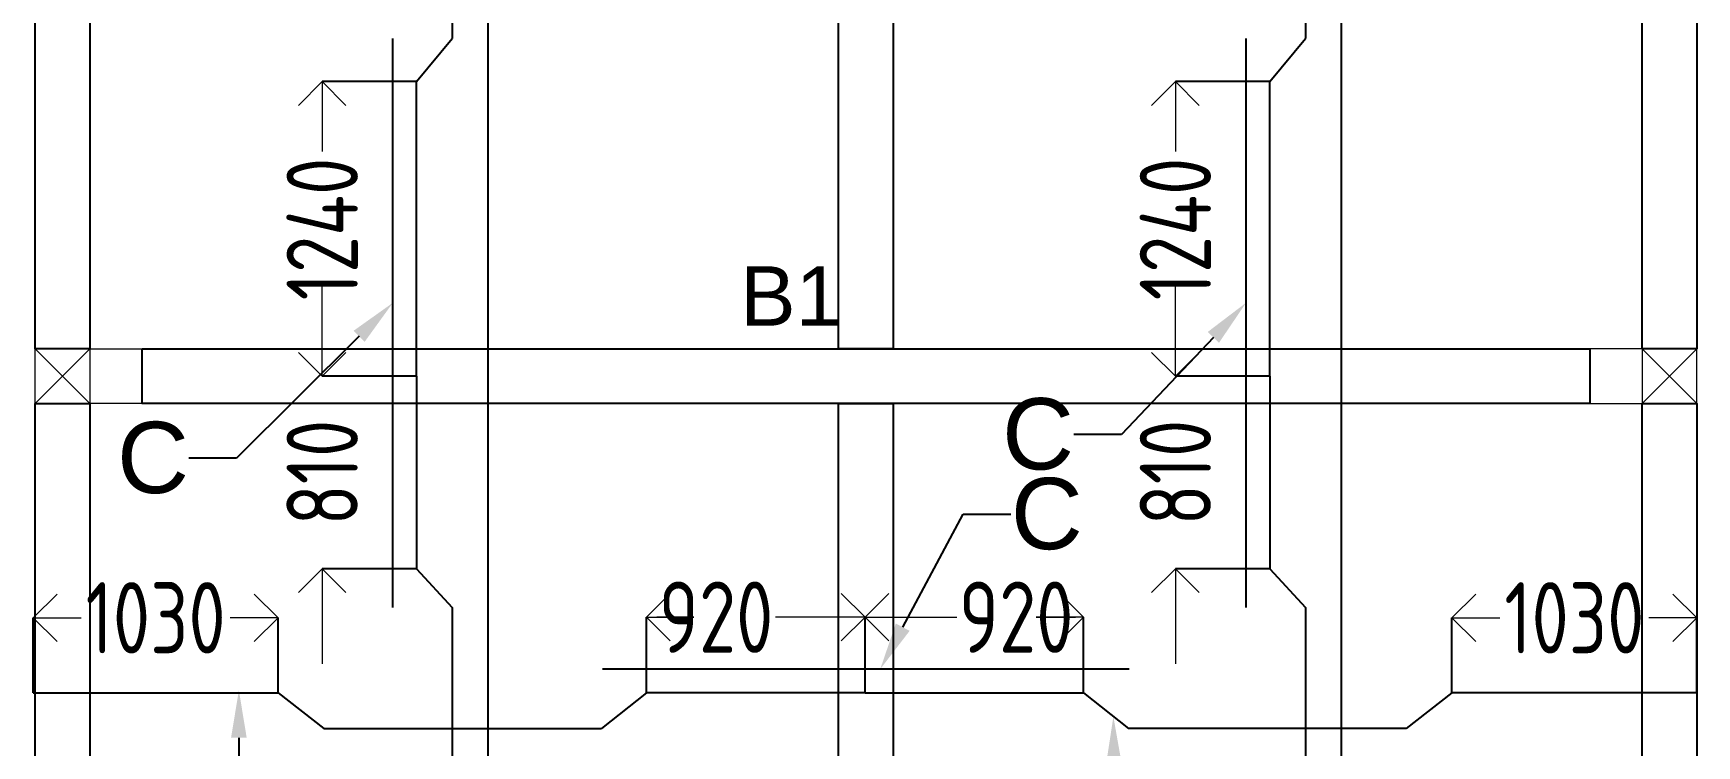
# Model space of a CAD drawing. Header units: inches. Extents: x -605 to 2991212, y -2872845 to 0.
# Drawn here: x 2827414 to 2834414, y -2263368 to -2260370 of the extents above; entities that cross this region are included whole.
import ezdxf
from ezdxf import colors
from ezdxf.entities.mleader import LeaderData, LeaderLine
from ezdxf.enums import TextEntityAlignment as Align
from ezdxf.math import Vec2, Vec3

# ---------------------------------------------------------------- set-up
doc = ezdxf.new("R2010")
doc.units = ezdxf.units.IN
doc.header["$LTSCALE"] = 600
doc.header["$MEASUREMENT"] = 0
for name, color, linetype, lineweight in [('rDIMension', 1, 'Continuous', 18), ('rRCC 2', 40, 'Continuous', 15), ('rREINF 1', 1, 'Continuous', 25)]:
    doc.layers.add(name, color=color, linetype=linetype, lineweight=lineweight)
doc.styles.add('DIM', font='geniso.shx', dxfattribs={"width": 0.85})
doc.styles.get("Standard").update_dxf_attribs({"font": 'arial.ttf'})
doc.dimstyles.new('ST-100', dxfattribs={"dimscale": 100, "dimtxt": 2.5, "dimasz": 2, "dimexe": 0.18, "dimexo": 0.0625, "dimgap": 0.2, "dimtad": 0, "dimdec": 0, "dimzin": 0, "dimdsep": 46, "dimtxsty": 'DIM', "dimblk": 'OPEN90', "dimcen": 0.09, "dimclrd": 256, "dimclrt": 7, "dimadec": 0, "dimazin": 0, "dimtfac": 1, "dimtdec": 0, "dimtofl": 0, "dimtmove": 0, "dimatfit": 3, "dimldrblk": 'OPEN90', "dimfxl": 1, "dimtolj": 1, "dimtzin": 0, "dimlwd": -1, "dimarcsym": 0})

# ---------------------------------------------------------------- blocks, each defined once
blk = doc.blocks.new('_Open90')
at = {"color": 0, "linetype": 'ByBlock', "lineweight": -2}
for p, q in [((-0.5, 0.5), (0, 0)), ((0, 0), (-1, 0)), ((0, 0), (-0.5, -0.5))]:
    blk.add_line(p, q, dxfattribs=at)
blk = doc.blocks.new('*D1278')
at = {"layer": 'Defpoints', "color": 0, "linetype": 'ByBlock'}
for p in [(2828444.5, -2262829.5), (2827414.5, -2263145.3), (2828444.5, -2263145.3)]:
    blk.add_point(p, dxfattribs=at)
at = {"layer": 'rDIMension', "color": 0, "linetype": 'ByBlock', "lineweight": -2}
for p, q in [((2827414.5, -2263145.3), (2827414.5, -2262829.5)), ((2828444.5, -2263145.3), (2828444.5, -2262829.5))]:
    blk.add_line(p, q, dxfattribs=at)
at = {"layer": 'rDIMension'}
for p, q in [((2827614.5, -2262829.5), (2827616.1, -2262829.5)), ((2828244.5, -2262829.5), (2828242.8, -2262829.5))]:
    blk.add_line(p, q, dxfattribs=at)
at = {"layer": 'rDIMension', "linetype": 'ByBlock', "xscale": 200, "yscale": 200, "zscale": 200, "rotation": 180}
blk.add_blockref('_Open90', (2827414.5, -2262829.5), dxfattribs=at)
at = {"layer": 'rDIMension', "linetype": 'ByBlock', "xscale": 200, "yscale": 200, "zscale": 200}
blk.add_blockref('_Open90', (2828444.5, -2262829.5), dxfattribs=at)
at = {"layer": 'rDIMension', "color": 7, "linetype": 'ByBlock', "insert": (2827929.5, -2262829.5), "char_height": 300, "attachment_point": 5, "style": 'DIM'}
blk.add_mtext('\\A1;1030', dxfattribs=at)
blk = doc.blocks.new('*D1279')
at = {"layer": 'Defpoints', "color": 0, "linetype": 'ByBlock'}
for p in [(2830914.5, -2262826.9), (2829994.5, -2263145.3), (2830914.5, -2263145.3)]:
    blk.add_point(p, dxfattribs=at)
at = {"layer": 'rDIMension', "color": 0, "linetype": 'ByBlock', "lineweight": -2}
for p, q in [((2829994.5, -2263145.3), (2829994.5, -2262826.9)), ((2830914.5, -2263145.3), (2830914.5, -2262826.9))]:
    blk.add_line(p, q, dxfattribs=at)
at = {"layer": 'rDIMension'}
for p, q in [((2830194.5, -2262826.9), (2830038.1, -2262826.9)), ((2830714.5, -2262826.9), (2830537.3, -2262826.9))]:
    blk.add_line(p, q, dxfattribs=at)
at = {"layer": 'rDIMension', "linetype": 'ByBlock', "xscale": 200, "yscale": 200, "zscale": 200, "rotation": 180}
blk.add_blockref('_Open90', (2829994.5, -2262826.9), dxfattribs=at)
at = {"layer": 'rDIMension', "linetype": 'ByBlock', "xscale": 200, "yscale": 200, "zscale": 200}
blk.add_blockref('_Open90', (2830914.5, -2262826.9), dxfattribs=at)
at = {"layer": 'rDIMension', "color": 7, "linetype": 'ByBlock', "insert": (2830287.7, -2262826.9), "char_height": 300, "attachment_point": 5, "style": 'DIM'}
blk.add_mtext('\\A1;920', dxfattribs=at)
blk = doc.blocks.new('*D1280')
at = {"layer": 'Defpoints', "color": 0, "linetype": 'ByBlock'}
for p in [(2833384.5, -2262829.5), (2833384.5, -2263145.3), (2834414.5, -2263145.3)]:
    blk.add_point(p, dxfattribs=at)
at = {"layer": 'rDIMension', "color": 0, "linetype": 'ByBlock', "lineweight": -2}
for p, q in [((2833384.5, -2263145.3), (2833384.5, -2262829.5)), ((2834414.5, -2263145.3), (2834414.5, -2262829.5))]:
    blk.add_line(p, q, dxfattribs=at)
at = {"layer": 'rDIMension'}
for p, q in [((2833584.5, -2262829.5), (2833586.1, -2262829.5)), ((2834214.5, -2262829.5), (2834212.8, -2262829.5))]:
    blk.add_line(p, q, dxfattribs=at)
at = {"layer": 'rDIMension', "linetype": 'ByBlock', "xscale": 200, "yscale": 200, "zscale": 200, "rotation": 180}
blk.add_blockref('_Open90', (2833384.5, -2262829.5), dxfattribs=at)
at = {"layer": 'rDIMension', "linetype": 'ByBlock', "xscale": 200, "yscale": 200, "zscale": 200}
blk.add_blockref('_Open90', (2834414.5, -2262829.5), dxfattribs=at)
at = {"layer": 'rDIMension', "color": 7, "linetype": 'ByBlock', "insert": (2833899.5, -2262829.5), "char_height": 300, "attachment_point": 5, "style": 'DIM'}
blk.add_mtext('\\A1;1030', dxfattribs=at)
blk = doc.blocks.new('*D1281')
at = {"layer": 'Defpoints', "color": 0, "linetype": 'ByBlock'}
for p in [(2830914.5, -2262826.9), (2830914.5, -2263145.3), (2831834.5, -2263145.3)]:
    blk.add_point(p, dxfattribs=at)
at = {"layer": 'rDIMension', "color": 0, "linetype": 'ByBlock', "lineweight": -2}
for p, q in [((2830914.5, -2263145.3), (2830914.5, -2262826.9)), ((2831834.5, -2263145.3), (2831834.5, -2262826.9))]:
    blk.add_line(p, q, dxfattribs=at)
at = {"layer": 'rDIMension'}
for p, q in [((2831114.5, -2262826.9), (2831301.1, -2262826.9)), ((2831634.5, -2262826.9), (2831800.3, -2262826.9))]:
    blk.add_line(p, q, dxfattribs=at)
at = {"layer": 'rDIMension', "linetype": 'ByBlock', "xscale": 200, "yscale": 200, "zscale": 200, "rotation": 180}
blk.add_blockref('_Open90', (2830914.5, -2262826.9), dxfattribs=at)
at = {"layer": 'rDIMension', "linetype": 'ByBlock', "xscale": 200, "yscale": 200, "zscale": 200}
blk.add_blockref('_Open90', (2831834.5, -2262826.9), dxfattribs=at)
at = {"layer": 'rDIMension', "color": 7, "linetype": 'ByBlock', "insert": (2831550.7, -2262826.9), "char_height": 300, "attachment_point": 5, "style": 'DIM'}
blk.add_mtext('\\A1;920', dxfattribs=at)
blk = doc.blocks.new('*D1164')
at = {"layer": 'Defpoints', "color": 0, "linetype": 'ByBlock'}
for p in [(2829027.5, -2260573.3), (2828630.4, -2261813.3), (2829027.5, -2261813.3)]:
    blk.add_point(p, dxfattribs=at)
at = {"layer": 'rDIMension', "color": 0, "linetype": 'ByBlock', "lineweight": -2}
for p, q in [((2829027.5, -2260573.3), (2828630.4, -2260573.3)), ((2829027.5, -2261813.3), (2828630.4, -2261813.3))]:
    blk.add_line(p, q, dxfattribs=at)
at = {"layer": 'rDIMension'}
for p, q in [((2828630.4, -2260773.3), (2828630.4, -2260867.2)), ((2828630.4, -2261613.3), (2828630.4, -2261519.4))]:
    blk.add_line(p, q, dxfattribs=at)
at = {"layer": 'rDIMension', "linetype": 'ByBlock', "xscale": 200, "yscale": 200, "zscale": 200}
for p, rotation in [((2828630.4, -2260573.3), 90), ((2828630.4, -2261813.3), 270)]:
    blk.add_blockref('_Open90', p, dxfattribs=dict(at, rotation=rotation))
at = {"layer": 'rDIMension', "color": 7, "linetype": 'ByBlock', "insert": (2828630.4, -2261193.3), "char_height": 300, "attachment_point": 5, "rotation": 90, "style": 'DIM'}
blk.add_mtext('\\A1;1240', dxfattribs=at)
blk = doc.blocks.new('*D1166')
at = {"layer": 'Defpoints', "color": 0, "linetype": 'ByBlock'}
for p in [(2832617.8, -2260573.3), (2832220.6, -2261813.3), (2832617.8, -2261813.3)]:
    blk.add_point(p, dxfattribs=at)
at = {"layer": 'rDIMension', "color": 0, "linetype": 'ByBlock', "lineweight": -2}
for p, q in [((2832617.8, -2260573.3), (2832220.6, -2260573.3)), ((2832617.8, -2261813.3), (2832220.6, -2261813.3))]:
    blk.add_line(p, q, dxfattribs=at)
at = {"layer": 'rDIMension'}
for p, q in [((2832220.6, -2260773.3), (2832220.6, -2260867.2)), ((2832220.6, -2261613.3), (2832220.6, -2261519.4))]:
    blk.add_line(p, q, dxfattribs=at)
at = {"layer": 'rDIMension', "linetype": 'ByBlock', "xscale": 200, "yscale": 200, "zscale": 200}
for p, rotation in [((2832220.6, -2260573.3), 90), ((2832220.6, -2261813.3), 270)]:
    blk.add_blockref('_Open90', p, dxfattribs=dict(at, rotation=rotation))
at = {"layer": 'rDIMension', "color": 7, "linetype": 'ByBlock', "insert": (2832220.6, -2261193.3), "char_height": 300, "attachment_point": 5, "rotation": 90, "style": 'DIM'}
blk.add_mtext('\\A1;1240', dxfattribs=at)
blk = doc.blocks.new('*D1167')
at = {"layer": 'Defpoints', "color": 0, "linetype": 'ByBlock'}
for p in [(2828630.4, -2261813.3), (2829027.5, -2261813.3), (2829027.5, -2262623.3)]:
    blk.add_point(p, dxfattribs=at)
at = {"layer": 'rDIMension'}
for p, q in [((2828630.4, -2261613.3), (2828630.4, -2261413.3)), ((2828630.4, -2262823.3), (2828630.4, -2263023.3))]:
    blk.add_line(p, q, dxfattribs=at)
at = {"layer": 'rDIMension', "color": 0, "linetype": 'ByBlock', "lineweight": -2}
for p, q in [((2829027.5, -2261813.3), (2828630.4, -2261813.3)), ((2829027.5, -2262623.3), (2828630.4, -2262623.3))]:
    blk.add_line(p, q, dxfattribs=at)
at = {"layer": 'rDIMension', "linetype": 'ByBlock', "xscale": 200, "yscale": 200, "zscale": 200}
for p, rotation in [((2828630.4, -2261813.3), 270), ((2828630.4, -2262623.3), 90)]:
    blk.add_blockref('_Open90', p, dxfattribs=dict(at, rotation=rotation))
at = {"layer": 'rDIMension', "color": 7, "linetype": 'ByBlock', "insert": (2828630.4, -2262218.3), "char_height": 300, "attachment_point": 5, "rotation": 90, "style": 'DIM'}
blk.add_mtext('\\A1;810', dxfattribs=at)
blk = doc.blocks.new('*D1169')
at = {"layer": 'Defpoints', "color": 0, "linetype": 'ByBlock'}
for p in [(2832220.6, -2261813.3), (2832617.8, -2261813.3), (2832617.8, -2262623.3)]:
    blk.add_point(p, dxfattribs=at)
at = {"layer": 'rDIMension'}
for p, q in [((2832220.6, -2261613.3), (2832220.6, -2261413.3)), ((2832220.6, -2262823.3), (2832220.6, -2263023.3))]:
    blk.add_line(p, q, dxfattribs=at)
at = {"layer": 'rDIMension', "color": 0, "linetype": 'ByBlock', "lineweight": -2}
for p, q in [((2832617.8, -2261813.3), (2832220.6, -2261813.3)), ((2832617.8, -2262623.3), (2832220.6, -2262623.3))]:
    blk.add_line(p, q, dxfattribs=at)
at = {"layer": 'rDIMension', "linetype": 'ByBlock', "xscale": 200, "yscale": 200, "zscale": 200}
for p, rotation in [((2832220.6, -2261813.3), 270), ((2832220.6, -2262623.3), 90)]:
    blk.add_blockref('_Open90', p, dxfattribs=dict(at, rotation=rotation))
at = {"layer": 'rDIMension', "color": 7, "linetype": 'ByBlock', "insert": (2832220.6, -2262218.3), "char_height": 300, "attachment_point": 5, "rotation": 90, "style": 'DIM'}
blk.add_mtext('\\A1;810', dxfattribs=at)

msp = doc.modelspace()

# ---------------------------------------------------------------- linework, layer by layer
at = {"color": 4, "linetype": 'ByBlock'}
for points in [[(2829327.5, -2257145), (2829327.5, -2261813.3)], [(2832917.8, -2257145), (2832917.8, -2261813.3)], [(2829177.5, -2258566.2), (2829177.5, -2260392.1)], [(2832767.8, -2258566.2), (2832767.8, -2260392.1)], [(2828927.5, -2262786.1), (2828927.5, -2260392.1)], [(2829027.5, -2261813.3), (2829027.5, -2260573.3), (2829177.5, -2260392.1)], [(2832517.8, -2262786.1), (2832517.8, -2260392.1)], [(2832617.8, -2261813.3), (2832617.8, -2260573.3), (2832767.8, -2260392.1)], [(2829027.5, -2261813.3), (2829027.5, -2262623.3), (2829177.5, -2262786.1)], [(2829327.5, -2261813.3), (2829327.5, -2264767.5)], [(2832617.8, -2261813.3), (2832617.8, -2262623.3), (2832767.8, -2262786.1)], [(2832917.8, -2261813.3), (2832917.8, -2264767.5)], [(2829177.5, -2262786.1), (2829177.5, -2263794.7)], [(2832767.8, -2262786.1), (2832767.8, -2263794.7)], [(2832026.7, -2263045.3), (2829810.2, -2263045.3)], [(2827414.5, -2263145.3), (2828444.5, -2263145.3), (2828637.7, -2263295.3)], [(2830914.5, -2263145.3), (2829994.5, -2263145.3), (2829806.2, -2263295.3)], [(2830914.5, -2263145.3), (2831834.5, -2263145.3), (2832022.7, -2263295.3)], [(2834414.5, -2263145.3), (2833384.5, -2263145.3), (2833191.2, -2263295.3)], [(2828637.7, -2263295.3), (2829806.2, -2263295.3)], [(2833191.2, -2263295.3), (2832022.7, -2263295.3)]]:
    msp.add_lwpolyline(points, dxfattribs=at)
at = {"color": 1, "linetype": 'ByBlock'}
for points in [[(2827422.4, -2257260), (2827652.4, -2257260), (2827652.4, -2261698.3), (2827422.4, -2261698.3)], [(2830803.4, -2257260), (2831033.4, -2257260), (2831033.4, -2261698.3), (2830803.4, -2261698.3)], [(2834184.5, -2257260), (2834414.5, -2257260), (2834414.5, -2261698.3), (2834184.5, -2261698.3)], [(2827872.4, -2261698.3), (2833964.5, -2261698.3), (2833964.5, -2261928.3), (2827872.4, -2261928.3)], [(2827422.4, -2261928.3), (2827652.4, -2261928.3), (2827652.4, -2264652.5), (2827422.4, -2264652.5)], [(2830803.4, -2261928.3), (2831033.4, -2261928.3), (2831033.4, -2264652.5), (2830803.4, -2264652.5)], [(2834184.5, -2261928.3), (2834414.5, -2261928.3), (2834414.5, -2264652.5), (2834184.5, -2264652.5)]]:
    msp.add_lwpolyline(points, close=True, dxfattribs=at)
at = {"layer": 'rRCC 2', "color": 6}
for p, q in [((2827422.4, -2261698.3), (2827652.4, -2261928.3)), ((2827422.4, -2261928.3), (2827652.4, -2261698.3)), ((2834414.5, -2261698.3), (2834184.5, -2261928.3)), ((2834414.5, -2261928.3), (2834184.5, -2261698.3))]:
    msp.add_line(p, q, dxfattribs=at)
for points in [[(2827422.4, -2261928.3), (2827422.4, -2261698.3), (2827872.4, -2261698.3), (2827872.4, -2261928.3)], [(2827422.4, -2261698.3), (2827652.4, -2261698.3), (2827652.4, -2261928.3), (2827422.4, -2261928.3)], [(2834414.5, -2261928.3), (2834414.5, -2261698.3), (2833964.5, -2261698.3), (2833964.5, -2261928.3)], [(2834414.5, -2261698.3), (2834184.5, -2261698.3), (2834184.5, -2261928.3), (2834414.5, -2261928.3)]]:
    msp.add_lwpolyline(points, close=True, dxfattribs=at)

# ---------------------------------------------------------------- texts
at = {"layer": 'rRCC 2'}
msp.add_text('B1', height=250, dxfattribs=at).set_placement((2830603.1, -2261475.3), align=Align.MIDDLE_CENTER)

# ---------------------------------------------------------------- dimensions: what is measured, and where the dimension line sits
at = {"layer": 'rDIMension', "color": 1, "linetype": 'ByBlock'}
for base, p1, p2, picture, middle in [((2828630.4, -2261813.3), (2829027.5, -2260573.3), (2829027.5, -2261813.3), '*D1164', (2828630.4, -2261193.3)), ((2832220.6, -2261813.3), (2832617.8, -2260573.3), (2832617.8, -2261813.3), '*D1166', (2832220.6, -2261193.3)), ((2828630.4, -2261813.3), (2829027.5, -2262623.3), (2829027.5, -2261813.3), '*D1167', (2828630.4, -2262218.3)), ((2832220.6, -2261813.3), (2832617.8, -2262623.3), (2832617.8, -2261813.3), '*D1169', (2832220.6, -2262218.3))]:
    dim = msp.add_linear_dim(base=base, p1=p1, p2=p2, angle=90, dimstyle='ST-100', override={"dimtxt": 3, "dimexe": 0, "dimexo": 0, "dimtmove": 1, "dimfxl": 1.25, "dimtfillclr": 256, "dimarcsym": 2}, dxfattribs=at)
    dim.commit()
    dim.dimension.update_dxf_attribs({"geometry": picture, "text_midpoint": middle})
for base, p1, p2, override, picture, middle in [((2828444.5, -2262829.5), (2827414.5, -2263145.3), (2828444.5, -2263145.3), {"dimtxt": 3, "dimasz": 2, "dimexe": 0, "dimexo": 0, "dimtmove": 1, "dimfxl": 1.25, "dimtfillclr": 256, "dimarcsym": 2}, '*D1278', (2827929.5, -2262829.5)), ((2830914.5, -2262826.9), (2829994.5, -2263145.3), (2830914.5, -2263145.3), {"dimtxt": 3, "dimexe": 0, "dimexo": 0, "dimtmove": 1, "dimfxl": 1.25, "dimtfillclr": 256, "dimarcsym": 2}, '*D1279', (2830287.7, -2262826.9))]:
    dim = msp.add_linear_dim(base=base, p1=p1, p2=p2, dimstyle='ST-100', override=override, dxfattribs=at)
    dim.commit()
    dim.dimension.update_dxf_attribs({"geometry": picture, "text_midpoint": middle, "dimtype": 160})
for base, p1, p2, override, picture, middle in [((2830914.5, -2262826.9), (2831834.5, -2263145.3), (2830914.5, -2263145.3), {"dimtxt": 3, "dimexe": 0, "dimexo": 0, "dimtmove": 1, "dimfxl": 1.25, "dimtfillclr": 256, "dimarcsym": 2}, '*D1281', (2831550.7, -2262826.9)), ((2833384.5, -2262829.5), (2834414.5, -2263145.3), (2833384.5, -2263145.3), {"dimtxt": 3, "dimasz": 2, "dimexe": 0, "dimexo": 0, "dimtmove": 1, "dimfxl": 1.25, "dimtfillclr": 256, "dimarcsym": 2}, '*D1280', (2833899.5, -2262829.5))]:
    dim = msp.add_linear_dim(base=base, p1=p1, p2=p2, angle=180, dimstyle='ST-100', override=override, dxfattribs=at)
    dim.commit()
    dim.dimension.update_dxf_attribs({"geometry": picture, "text_midpoint": middle, "dimtype": 160})

# ---------------------------------------------------------------- leaders
at = {"layer": 'rREINF 1', "color": 3, "linetype": 'ByBlock'}
ml = msp.add_multileader_mtext('Standard', dxfattribs=at)
ml.set_content('C', color=3)
ml.set_leader_properties()
ml.build(insert=Vec2(0, 0))
ml.multileader.update_dxf_attribs({"text_top_attachment_type": 0, "text_bottom_attachment_type": 0, "dogleg_length": 200, "arrow_head_size": 200})
ctx = ml.context
ctx.base_point, ctx.char_height, ctx.arrow_head_size, ctx.landing_gap_size, ctx.plane_origin = Vec3(2827804.3, -2262157.3), 300, 200, 0.09, Vec3(2828700.6, -2261754.8)
ctx.text_align_type = 2
notes = []
notes.append((ctx, [(1, (1, 1, 0), (2828269.7, -2262157.3), (-1, 0), 200, [(0, [(2828927.5, -2261504.1)], 256, [])])]))
ctx.mtext.insert, ctx.mtext.alignment, ctx.mtext.flow_direction = Vec3(2828069.6, -2262004.7), 3, 5
ml = msp.add_multileader_mtext('Standard', dxfattribs=at)
ml.set_content('C', color=3)
ml.set_leader_properties()
ml.build(insert=Vec2(0, 0))
ml.multileader.update_dxf_attribs({"text_top_attachment_type": 0, "text_bottom_attachment_type": 0, "dogleg_length": 200, "arrow_head_size": 200})
ctx = ml.context
ctx.base_point, ctx.char_height, ctx.arrow_head_size, ctx.landing_gap_size, ctx.plane_origin = Vec3(2831528.6, -2262057.8), 300, 200, 0.09, Vec3(2832290.8, -2261754.8)
ctx.text_align_type = 2
notes.append((ctx, [(1, (1, 1, 0), (2831993.9, -2262057.8), (-1, 0), 200, [(0, [(2832517.8, -2261504.1)], 256, [])])]))
ctx.mtext.insert, ctx.mtext.alignment, ctx.mtext.flow_direction = Vec3(2831793.9, -2261905.2), 3, 5
ml = msp.add_multileader_mtext('Standard', dxfattribs=at)
ml.set_content('C', color=3)
ml.set_leader_properties()
ml.build(insert=Vec2(0, 0))
ml.multileader.update_dxf_attribs({"text_top_attachment_type": 0, "text_bottom_attachment_type": 0, "dogleg_length": 200, "arrow_head_size": 200})
ctx = ml.context
ctx.base_point, ctx.char_height, ctx.arrow_head_size, ctx.landing_gap_size, ctx.plane_origin = Vec3(2831528.1, -2262393.4), 300, 200, 0.09, Vec3(2830557.3, -2263295.9)
notes.append((ctx, [(0, (1, 1, 0), (2831328.1, -2262393.4), (1, 0), 200, [(0, [(2830978.7, -2263045.3)], 256, [])])]))
ctx.mtext.insert, ctx.mtext.flow_direction = Vec3(2831528.2, -2262240.8), 5
ml = msp.add_multileader_mtext('Standard', dxfattribs=at)
ml.set_content('B', color=3)
ml.set_leader_properties()
ml.build(insert=Vec2(0, 0))
ml.multileader.update_dxf_attribs({"text_top_attachment_type": 0, "text_bottom_attachment_type": 0, "dogleg_length": 200, "arrow_head_size": 200})
ctx = ml.context
ctx.base_point, ctx.char_height, ctx.arrow_head_size, ctx.landing_gap_size, ctx.plane_origin = Vec3(2827853, -2263900.5), 300, 200, 0.09, Vec3(2828313.8, -2263307.3)
ctx.text_align_type = 2
notes.append((ctx, [(0, (1, 1, 0), (2828279.7, -2263900.5), (-1, 0), 200, [(0, [(2828279.7, -2263134.2)], 256, [])])]))
ctx.mtext.insert, ctx.mtext.alignment, ctx.mtext.flow_direction = Vec3(2828079.6, -2263706.1), 3, 5
ml = msp.add_multileader_mtext('Standard', dxfattribs=at)
ml.set_content('B', color=3)
ml.set_leader_properties()
ml.build(insert=Vec2(0, 0))
ml.multileader.update_dxf_attribs({"text_top_attachment_type": 0, "text_bottom_attachment_type": 0, "dogleg_length": 200, "arrow_head_size": 200})
ctx = ml.context
ctx.base_point, ctx.char_height, ctx.arrow_head_size, ctx.landing_gap_size, ctx.plane_origin = Vec3(2831540.7, -2263911.6), 300, 200, 0.09, Vec3(2832001.5, -2263318.4)
ctx.text_align_type = 2
notes.append((ctx, [(0, (1, 1, 0), (2831967.4, -2263911.6), (-1, 0), 200, [(0, [(2831959.7, -2263245.1)], 256, [])])]))
ctx.mtext.insert, ctx.mtext.alignment, ctx.mtext.flow_direction = Vec3(2831767.3, -2263717.2), 3, 5
for ctx, leaders in notes:
    for number, flags, end, landing, length, lines in leaders:
        leader = LeaderData()
        leader.index, (leader.has_last_leader_line, leader.has_dogleg_vector, leader.attachment_direction) = number, flags
        leader.last_leader_point, leader.dogleg_vector, leader.dogleg_length = Vec3(end), Vec3(landing), length
        for number, points, colour, breaks in lines:
            line = LeaderLine()
            line.index, line.vertices, line.color, line.breaks = number, Vec3.list(points), colors.encode_raw_color(colour), breaks
            leader.lines.append(line)
        ctx.leaders.append(leader)

doc.saveas('drawing.dxf')
